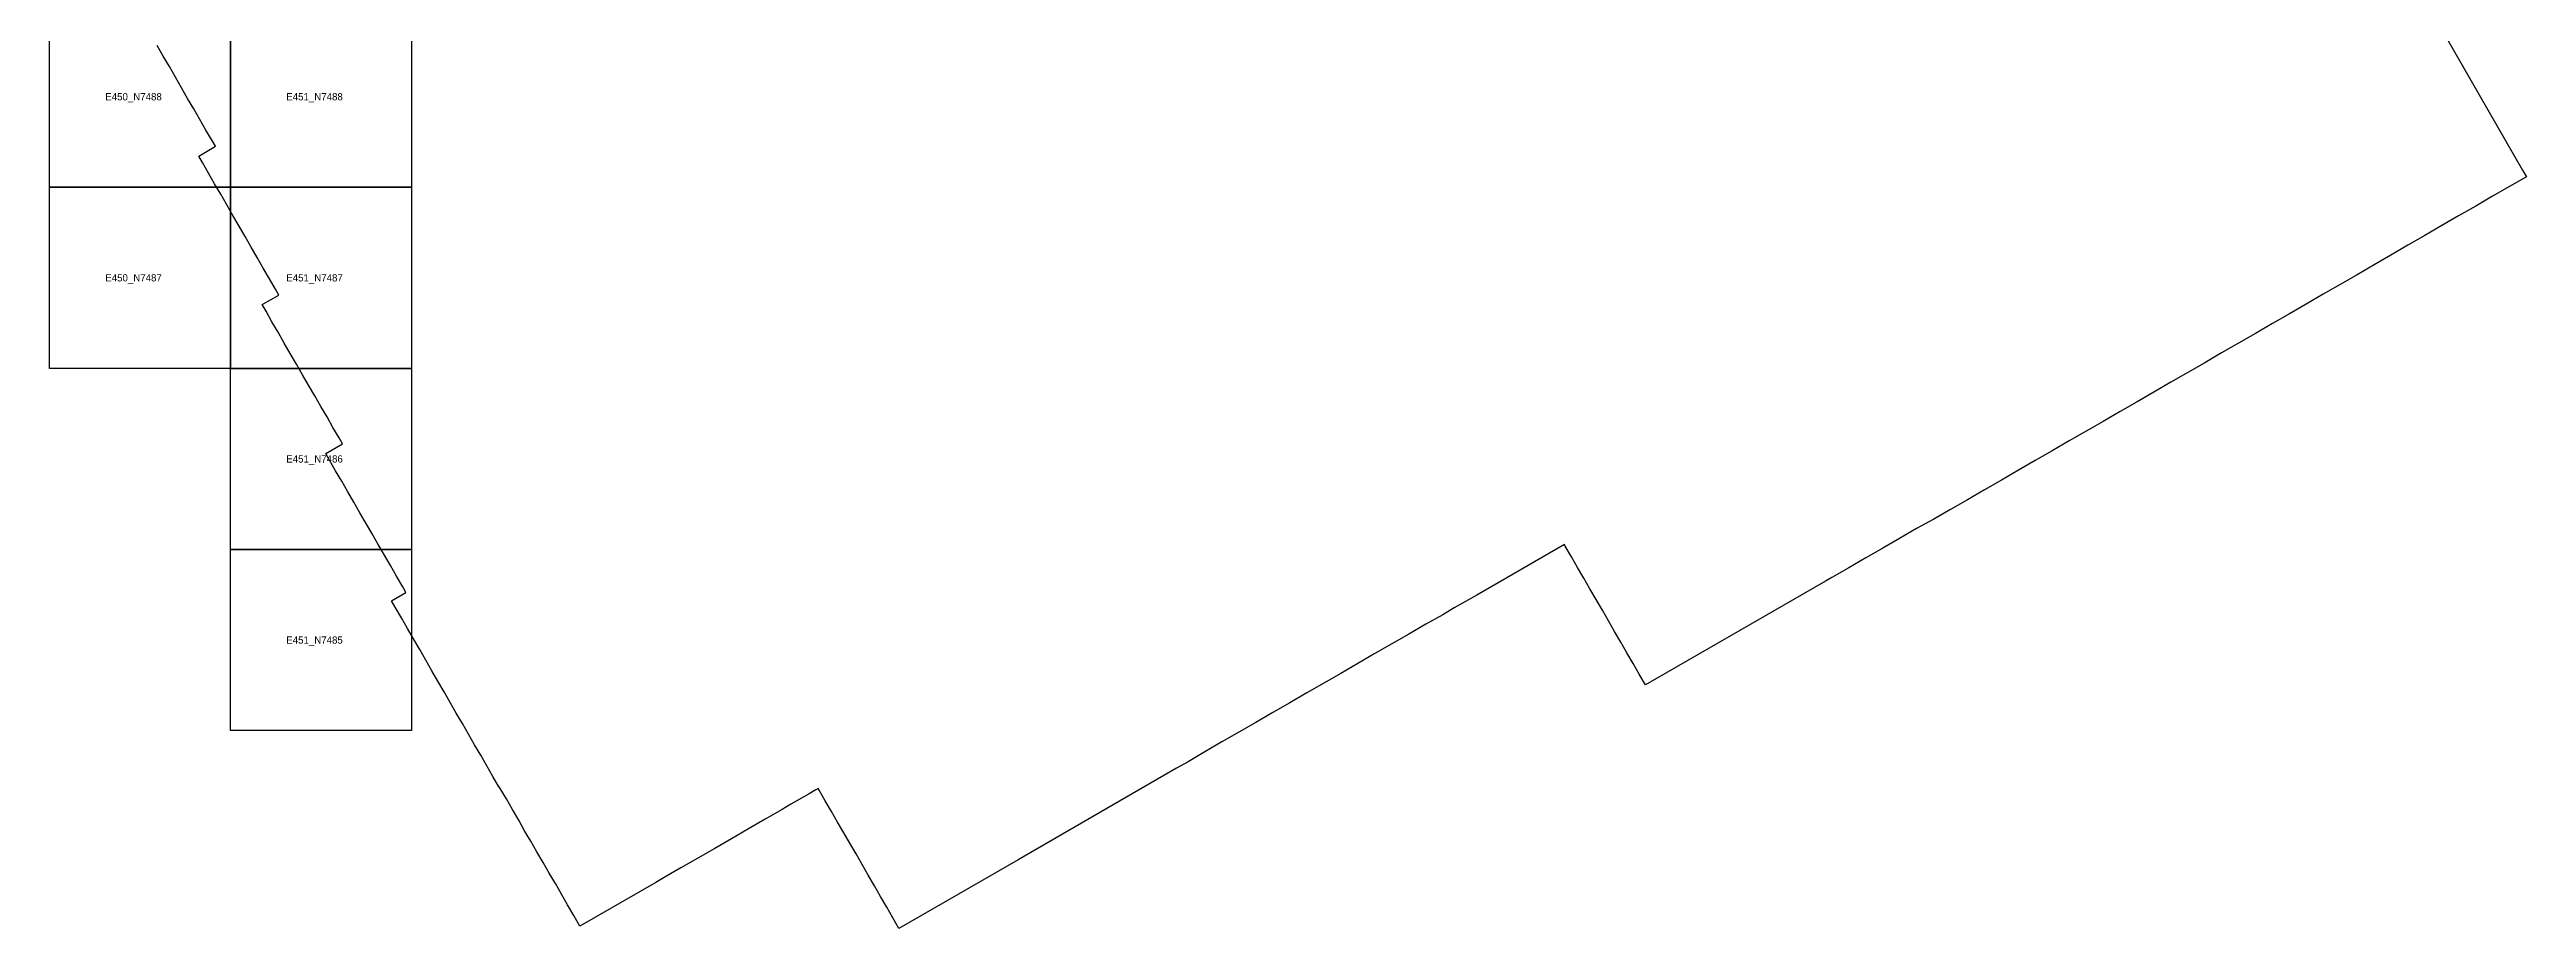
# Model space of a CAD drawing. Extents: x 325010 to 598009, y 7224244 to 7547000.
# Drawn here: x 450000 to 463685, y 7483908 to 7488760 of the extents above; entities that cross this region are included whole.
import ezdxf

# ---------------------------------------------------------------- set-up
doc = ezdxf.new("R2010")
doc.units = 0
doc.layers.add('Limpopo_1', color=7, linetype='Continuous')
doc.layers.add('R', color=7, linetype='Continuous')

msp = doc.modelspace()

# ---------------------------------------------------------------- linework, layer by layer
for points in [[(451000, 7488000), (451000, 7489000), (452000, 7489000), (452000, 7488000)], [(451000, 7487000), (451000, 7488000), (452000, 7488000), (452000, 7487000)], [(451000, 7486000), (451000, 7487000), (452000, 7487000), (452000, 7486000)], [(451000, 7485000), (451000, 7486000), (452000, 7486000), (452000, 7485000)]]:
    msp.add_lwpolyline(points, close=True)
at = {"layer": 'Limpopo_1'}
for points in [[(450000, 7488000), (450000, 7489000), (451000, 7489000), (451000, 7488000)], [(450000, 7487000), (450000, 7488000), (451000, 7488000), (451000, 7487000)]]:
    msp.add_lwpolyline(points, close=True, dxfattribs=at)
at = {"layer": 'R'}
msp.add_lwpolyline([(463237, 7488834), (463663, 7488095), (463685, 7488058), (463591, 7488004), (463497, 7487950), (463404, 7487896), (463310, 7487842), (463217, 7487788), (463123, 7487734), (463030, 7487680), (462936, 7487625), (462843, 7487571), (462749, 7487517), (462655, 7487463), (462562, 7487409), (462468, 7487355), (462375, 7487301), (462281, 7487247), (462188, 7487193), (462094, 7487139), (462000, 7487085), (461907, 7487031), (461813, 7486977), (461720, 7486923), (461626, 7486869), (461533, 7486815), (461439, 7486761), (461346, 7486707), (461252, 7486653), (461158, 7486599), (461065, 7486545), (460971, 7486491), (460878, 7486437), (460784, 7486383), (460691, 7486329), (460597, 7486275), (460503, 7486221), (460410, 7486167), (460315, 7486115), (460221, 7486061), (460128, 7486007), (460034, 7485953), (459941, 7485899), (459847, 7485845), (459812, 7485825), (458817, 7485252), (458783, 7485311), (458749, 7485370), (458715, 7485429), (458681, 7485488), (458647, 7485547), (458613, 7485606), (458579, 7485665), (458544, 7485724), (458510, 7485783), (458476, 7485842), (458442, 7485901), (458408, 7485960), (458374, 7486019), (458370, 7486027), (457886, 7485748), (457761, 7485677), (457698, 7485640), (457604, 7485587), (457510, 7485533), (457416, 7485479), (457322, 7485425), (457228, 7485370), (457134, 7485316), (457040, 7485262), (456947, 7485208), (456853, 7485154), (456759, 7485099), (456665, 7485045), (456571, 7484991), (456477, 7484937), (456383, 7484882), (456290, 7484828), (456226, 7484792), (455351, 7484287), (454693, 7483908), (454659, 7483966), (454625, 7484025), (454591, 7484084), (454557, 7484143), (454523, 7484201), (454490, 7484260), (454456, 7484319), (454422, 7484378), (454388, 7484436), (454354, 7484495), (454320, 7484554), (454286, 7484613), (454252, 7484671), (454247, 7484680), (454233, 7484672), (454197, 7484651), (454096, 7484593), (454047, 7484564), (453954, 7484511), (453861, 7484457), (453768, 7484403), (453675, 7484349), (453582, 7484296), (453488, 7484242), (453395, 7484189), (453349, 7484162), (452930, 7483920), (452896, 7483979), (452862, 7484037), (452828, 7484096), (452795, 7484155), (452761, 7484213), (452727, 7484272), (452693, 7484330), (452659, 7484389), (452625, 7484447), (452592, 7484506), (452558, 7484564), (452524, 7484623), (452490, 7484681), (452485, 7484690), (452483, 7484689), (452449, 7484747), (452416, 7484806), (452382, 7484864), (452348, 7484922), (452315, 7484980), (452281, 7485039), (452247, 7485097), (452214, 7485155), (452180, 7485214), (452146, 7485272), (452112, 7485330), (452079, 7485389), (452045, 7485447), (452011, 7485506), (451977, 7485564), (451944, 7485622), (451910, 7485681), (451889, 7485717), (451969, 7485763), (451951, 7485794), (451917, 7485853), (451883, 7485911), (451850, 7485969), (451816, 7486027), (451782, 7486086), (451749, 7486144), (451715, 7486202), (451681, 7486261), (451648, 7486319), (451614, 7486377), (451580, 7486435), (451547, 7486494), (451526, 7486530), (451618, 7486584), (451600, 7486616), (451566, 7486674), (451533, 7486732), (451499, 7486790), (451465, 7486849), (451431, 7486907), (451398, 7486965), (451364, 7487024), (451330, 7487082), (451297, 7487140), (451263, 7487199), (451229, 7487257), (451196, 7487315), (451175, 7487352), (451267, 7487405), (451249, 7487437), (451215, 7487495), (451181, 7487553), (451148, 7487612), (451114, 7487670), (451080, 7487728), (451047, 7487786), (451013, 7487845), (450979, 7487903), (450946, 7487961), (450912, 7488019), (450878, 7488078), (450845, 7488136), (450824, 7488172), (450916, 7488226), (450898, 7488258), (450864, 7488316), (450830, 7488375), (450797, 7488433), (450763, 7488491), (450729, 7488549), (450696, 7488608), (450662, 7488666), (450628, 7488724), (450595, 7488782)], dxfattribs=at)

# ---------------------------------------------------------------- texts
for s, p in [('E451_N7488', (451308, 7488480)), ('E451_N7487', (451308, 7487480)), ('E451_N7486', (451308, 7486480)), ('E451_N7485', (451308, 7485480))]:
    msp.add_text(s, height=40).set_placement(p)
at = {"layer": 'Limpopo_1'}
for s, p in [('E450_N7488', (450308, 7488480)), ('E450_N7487', (450308, 7487480))]:
    msp.add_text(s, height=40, dxfattribs=at).set_placement(p)

doc.saveas('drawing.dxf')
